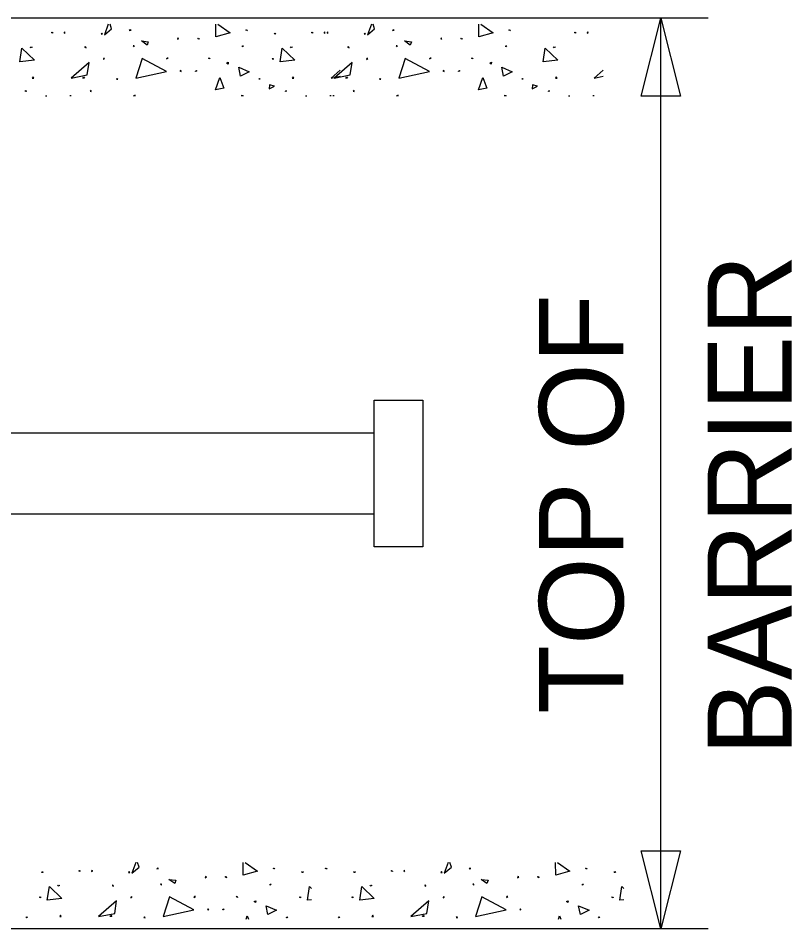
# Model space of a CAD drawing. Extents: x 512.98 to 516.26, y 535.38 to 537.32.
# Drawn here: x 515.101 to 515.597, y 536.273 to 536.857 of the extents above; entities that cross this region are included whole.
import ezdxf

# ---------------------------------------------------------------- set-up
doc = ezdxf.new("R2010")
doc.units = 0
for name, color, linetype in [('Bridge-Dimensions', 7, 'Continuous'), ('Bridge-Gen-Rail', 7, 'Continuous'), ('Bridge-Rebar-1', 7, 'Continuous'), ('Bridge-Text', 7, 'Continuous'), ('CONNECT', 7, 'Continuous')]:
    doc.layers.add(name, color=color, linetype=linetype)

msp = doc.modelspace()

# ---------------------------------------------------------------- linework, layer by layer
at = {"layer": 'Bridge-Dimensions'}
for p, q in [((515.51327, 536.2734), (515.51327, 536.85673)), ((515.53827, 536.85673), (515.53827, 536.85673)), ((515.53827, 536.2734), (515.53827, 536.2734))]:
    msp.add_line(p, q, dxfattribs=at)
for points in [[(515.50077, 536.80673), (515.51327, 536.85673), (515.52577, 536.80673)], [(515.52577, 536.3234), (515.51327, 536.2734), (515.50077, 536.3234)]]:
    msp.add_lwpolyline(points, close=True, dxfattribs=at)
at = {"layer": 'Bridge-Gen-Rail'}
for p, q in [((515.54366, 536.85673), (514.52731, 536.85673)), ((515.54366, 536.2734), (514.52731, 536.2734))]:
    msp.add_line(p, q, dxfattribs=at)
at = {"layer": 'Bridge-Rebar-1'}
msp.add_lwpolyline([(515.32957, 536.61194), (515.36082, 536.61194), (515.36082, 536.51819), (515.32957, 536.51819)], close=True, dxfattribs=at)
msp.add_lwpolyline([(515.32957, 536.53903), (514.69401, 536.53903), (514.69401, 536.59111), (515.32957, 536.59111)], dxfattribs=at)
at = {"layer": 'CONNECT'}
for p, q in [((515.11882, 536.80711), (515.11969, 536.80711)), ((515.13535, 536.80711), (515.13449, 536.80711)), ((515.28552, 536.80711), (515.28639, 536.80711)), ((515.30206, 536.80711), (515.30119, 536.80711)), ((515.30393, 536.80711), (515.30307, 536.80711)), ((515.45418, 536.80711), (515.45497, 536.80711)), ((515.47064, 536.80711), (515.46977, 536.80711))]:
    msp.add_line(p, q, dxfattribs=at)
for points in [[(515.12265, 536.84761), (515.1233, 536.84783), (515.12337, 536.84718), (515.12265, 536.84761)], [(515.13153, 536.84761), (515.13088, 536.84783), (515.13081, 536.84718), (515.13153, 536.84761)], [(515.15911, 536.85288), (515.15665, 536.84617), (515.16127, 536.84999), (515.16026, 536.85288)], [(515.17369, 536.84905), (515.17311, 536.84934), (515.17261, 536.84891), (515.17369, 536.84905)], [(515.22935, 536.85288), (515.2373, 536.84739), (515.22805, 536.84487), (515.22798, 536.85288)], [(515.24719, 536.84905), (515.24776, 536.84934), (515.24827, 536.84891), (515.24719, 536.84905)], [(515.28935, 536.84761), (515.29, 536.84783), (515.29007, 536.84718), (515.28935, 536.84761)], [(515.29823, 536.84761), (515.29758, 536.84783), (515.29751, 536.84718), (515.29823, 536.84761)], [(515.30011, 536.84761), (515.29946, 536.84783), (515.29939, 536.84718), (515.30011, 536.84761)], [(515.32776, 536.85288), (515.32523, 536.84617), (515.32985, 536.84999), (515.32884, 536.85288)], [(515.34227, 536.84905), (515.34169, 536.84934), (515.34119, 536.84891), (515.34227, 536.84905)], [(515.39793, 536.85288), (515.40588, 536.84739), (515.39663, 536.84487), (515.39656, 536.85288)], [(515.41577, 536.84905), (515.41634, 536.84934), (515.41685, 536.84891), (515.41577, 536.84905)], [(515.45793, 536.84761), (515.45858, 536.84783), (515.45865, 536.84718), (515.45793, 536.84761)], [(515.46681, 536.84761), (515.46623, 536.84783), (515.46609, 536.84718), (515.46681, 536.84761)], [(515.15542, 536.84667), (515.15492, 536.84711), (515.15456, 536.8466), (515.15542, 536.84667)], [(515.1804, 536.8422), (515.18474, 536.84162), (515.18409, 536.83945), (515.1804, 536.8422)], [(515.20437, 536.84371), (515.2038, 536.84386), (515.20358, 536.84328), (515.20437, 536.84371)], [(515.2165, 536.84371), (515.21708, 536.84386), (515.21737, 536.84328), (515.2165, 536.84371)], [(515.26552, 536.84667), (515.26596, 536.84711), (515.26632, 536.8466), (515.26552, 536.84667)], [(515.324, 536.84667), (515.3235, 536.84711), (515.32314, 536.8466), (515.324, 536.84667)], [(515.34906, 536.8422), (515.35339, 536.84162), (515.35267, 536.83945), (515.34906, 536.8422)], [(515.37295, 536.84371), (515.37238, 536.84386), (515.37216, 536.84328), (515.37295, 536.84371)], [(515.38508, 536.84371), (515.38573, 536.84386), (515.38595, 536.84328), (515.38508, 536.84371)], [(515.10243, 536.82884), (515.1038, 536.83758), (515.11189, 536.82985), (515.10243, 536.82884)], [(515.10929, 536.83786), (515.10958, 536.83844), (515.11023, 536.83822), (515.10929, 536.83786)], [(515.14488, 536.83786), (515.14459, 536.83844), (515.14395, 536.83822), (515.14488, 536.83786)], [(515.17564, 536.83844), (515.17564, 536.83909), (515.17499, 536.83895), (515.17564, 536.83844)], [(515.24524, 536.83844), (515.24524, 536.83909), (515.24589, 536.83895), (515.24524, 536.83844)], [(515.26921, 536.82884), (515.27051, 536.83758), (515.27859, 536.82985), (515.26921, 536.82884)], [(515.27599, 536.83786), (515.27635, 536.83844), (515.27693, 536.83822), (515.27599, 536.83786)], [(515.31346, 536.83786), (515.31317, 536.83844), (515.31252, 536.83822), (515.31346, 536.83786)], [(515.34422, 536.83844), (515.34422, 536.83909), (515.34357, 536.83895), (515.34422, 536.83844)], [(515.41382, 536.83844), (515.41382, 536.83909), (515.41447, 536.83895), (515.41382, 536.83844)], [(515.43779, 536.82884), (515.43909, 536.83758), (515.44717, 536.82985), (515.43779, 536.82884)], [(515.44457, 536.83786), (515.44493, 536.83844), (515.44551, 536.83822), (515.44457, 536.83786)], [(515.1568, 536.83086), (515.15615, 536.83093), (515.156, 536.83028), (515.1568, 536.83086)], [(515.17679, 536.81837), (515.19643, 536.8227), (515.18077, 536.83086), (515.17679, 536.81837)], [(515.19744, 536.83115), (515.19679, 536.83122), (515.1965, 536.83064), (515.19744, 536.83115)], [(515.22343, 536.83115), (515.22408, 536.83122), (515.22437, 536.83064), (515.22343, 536.83115)], [(515.26408, 536.83086), (515.26473, 536.83093), (515.26487, 536.83028), (515.26408, 536.83086)], [(515.32538, 536.83086), (515.32473, 536.83093), (515.32465, 536.83028), (515.32538, 536.83086)], [(515.34537, 536.81837), (515.36501, 536.8227), (515.34935, 536.83086), (515.34537, 536.81837)], [(515.36602, 536.83115), (515.36537, 536.83122), (515.36508, 536.83064), (515.36602, 536.83115)], [(515.39201, 536.83115), (515.39266, 536.83122), (515.39295, 536.83064), (515.39201, 536.83115)], [(515.13528, 536.81837), (515.14561, 536.82039), (515.14691, 536.82841), (515.13528, 536.81837)], [(515.23499, 536.82797), (515.236, 536.82848), (515.23592, 536.82732), (515.23499, 536.82797)], [(515.24394, 536.8196), (515.24278, 536.8253), (515.2495, 536.82241), (515.24394, 536.8196)], [(515.30386, 536.81837), (515.31419, 536.82039), (515.31548, 536.82841), (515.30386, 536.81837)], [(515.40357, 536.82797), (515.40465, 536.82848), (515.4045, 536.82732), (515.40357, 536.82797)], [(515.41252, 536.8196), (515.41136, 536.8253), (515.41808, 536.82241), (515.41252, 536.8196)], [(515.11037, 536.81837), (515.11138, 536.81837), (515.11095, 536.81924), (515.11037, 536.81837)], [(515.1438, 536.81837), (515.14279, 536.81837), (515.14322, 536.81924), (515.1438, 536.81837)], [(515.20589, 536.82263), (515.20567, 536.82321), (515.20502, 536.82292), (515.20589, 536.82263)], [(515.21499, 536.82263), (515.2152, 536.82321), (515.21585, 536.82292), (515.21499, 536.82263)], [(515.22784, 536.81086), (515.23058, 536.81873), (515.23325, 536.81187), (515.22784, 536.81086)], [(515.27708, 536.81837), (515.27809, 536.81837), (515.27765, 536.81924), (515.27708, 536.81837)], [(515.30776, 536.82335), (515.30198, 536.81837), (515.30776, 536.81953)], [(515.31238, 536.81837), (515.31137, 536.81837), (515.3118, 536.81924), (515.31238, 536.81837)], [(515.37447, 536.82263), (515.37425, 536.82321), (515.3736, 536.82292), (515.37447, 536.82263)], [(515.38357, 536.82263), (515.38386, 536.82321), (515.38443, 536.82292), (515.38357, 536.82263)], [(515.39642, 536.81086), (515.39916, 536.81873), (515.40183, 536.81187), (515.39642, 536.81086)], [(515.44566, 536.81837), (515.44674, 536.81837), (515.44623, 536.81924), (515.44566, 536.81837)], [(515.47634, 536.82335), (515.47056, 536.81837), (515.47634, 536.81953)], [(515.16524, 536.81758), (515.16488, 536.81815), (515.16438, 536.81765), (515.16524, 536.81758)], [(515.25563, 536.81758), (515.25599, 536.81815), (515.2565, 536.81765), (515.25563, 536.81758)], [(515.26213, 536.81144), (515.26567, 536.81317), (515.26235, 536.81404), (515.26213, 536.81144)], [(515.33382, 536.81758), (515.33346, 536.81815), (515.33296, 536.81765), (515.33382, 536.81758)], [(515.42421, 536.81758), (515.42457, 536.81815), (515.42508, 536.81765), (515.42421, 536.81758)], [(515.43071, 536.81144), (515.43425, 536.81317), (515.43093, 536.81404), (515.43071, 536.81144)], [(515.10597, 536.80985), (515.10611, 536.8105), (515.10662, 536.81007), (515.10597, 536.80985)], [(515.1482, 536.80985), (515.14806, 536.8105), (515.14755, 536.81007), (515.1482, 536.80985)], [(515.17658, 536.80732), (515.17593, 536.80732), (515.17528, 536.80711), (515.17658, 536.80732)], [(515.2443, 536.80732), (515.24495, 536.80732), (515.2456, 536.80711), (515.2443, 536.80732)], [(515.27267, 536.80985), (515.27282, 536.8105), (515.27332, 536.81007), (515.27267, 536.80985)], [(515.31678, 536.80985), (515.31664, 536.8105), (515.31613, 536.81007), (515.31678, 536.80985)], [(515.34516, 536.80732), (515.34451, 536.80732), (515.34386, 536.80711), (515.34516, 536.80732)], [(515.41288, 536.80732), (515.41353, 536.80732), (515.41418, 536.80711), (515.41288, 536.80732)], [(515.44125, 536.80985), (515.4414, 536.8105), (515.4419, 536.81007), (515.44125, 536.80985)], [(515.17672, 536.31576), (515.1742, 536.30904), (515.17889, 536.31287), (515.17781, 536.31576)], [(515.19131, 536.31193), (515.19073, 536.31229), (515.19022, 536.31179), (515.19131, 536.31193)], [(515.2469, 536.31576), (515.25484, 536.31034), (515.24567, 536.30774), (515.2456, 536.31576)], [(515.2648, 536.31193), (515.26538, 536.31229), (515.26581, 536.31179), (515.2648, 536.31193)], [(515.29823, 536.31193), (515.29881, 536.31229), (515.29931, 536.31179), (515.29823, 536.31193)], [(515.37692, 536.31576), (515.3744, 536.30904), (515.37902, 536.31287), (515.37801, 536.31576)], [(515.39144, 536.31193), (515.39086, 536.31229), (515.39035, 536.31179), (515.39144, 536.31193)], [(515.4471, 536.31576), (515.45504, 536.31034), (515.44587, 536.30774), (515.44573, 536.31576)], [(515.46493, 536.31193), (515.46551, 536.31229), (515.46602, 536.31179), (515.46493, 536.31193)], [(515.11637, 536.30955), (515.11687, 536.31005), (515.11723, 536.30948), (515.11637, 536.30955)], [(515.14019, 536.31056), (515.14084, 536.31077), (515.14098, 536.31013), (515.14019, 536.31056)], [(515.14914, 536.31056), (515.14849, 536.31077), (515.14835, 536.31013), (515.14914, 536.31056)], [(515.17297, 536.30955), (515.17246, 536.31005), (515.1721, 536.30948), (515.17297, 536.30955)], [(515.19802, 536.30507), (515.20235, 536.30457), (515.2017, 536.30233), (515.19802, 536.30507)], [(515.22199, 536.30659), (515.22134, 536.3068), (515.22112, 536.30615), (515.22199, 536.30659)], [(515.23405, 536.30659), (515.2347, 536.3068), (515.23491, 536.30615), (515.23405, 536.30659)], [(515.28307, 536.30955), (515.28357, 536.31005), (515.28393, 536.30948), (515.28307, 536.30955)], [(515.31657, 536.30955), (515.317, 536.31005), (515.31743, 536.30948), (515.31657, 536.30955)], [(515.34039, 536.31056), (515.34104, 536.31077), (515.34119, 536.31013), (515.34039, 536.31056)], [(515.34927, 536.31056), (515.3487, 536.31077), (515.34855, 536.31013), (515.34927, 536.31056)], [(515.37317, 536.30955), (515.37266, 536.31005), (515.3723, 536.30948), (515.37317, 536.30955)], [(515.39822, 536.30507), (515.40255, 536.30457), (515.40183, 536.30233), (515.39822, 536.30507)], [(515.42219, 536.30659), (515.42154, 536.3068), (515.42133, 536.30615), (515.42219, 536.30659)], [(515.43425, 536.30659), (515.4349, 536.3068), (515.43512, 536.30615), (515.43425, 536.30659)], [(515.48327, 536.30955), (515.48378, 536.31005), (515.48414, 536.30948), (515.48327, 536.30955)], [(515.12005, 536.29171), (515.12135, 536.30045), (515.12943, 536.2928), (515.12005, 536.29171)], [(515.12683, 536.30081), (515.1272, 536.30139), (515.12785, 536.3011), (515.12683, 536.30081)], [(515.1625, 536.30081), (515.16214, 536.30139), (515.16156, 536.3011), (515.1625, 536.30081)], [(515.19318, 536.30132), (515.19318, 536.30197), (515.19253, 536.30189), (515.19318, 536.30132)], [(515.26285, 536.30132), (515.26285, 536.30197), (515.2635, 536.30189), (515.26285, 536.30132)], [(515.28942, 536.292), (515.28675, 536.29171), (515.28805, 536.30045), (515.28942, 536.29915)], [(515.32025, 536.29171), (515.32155, 536.30045), (515.32964, 536.2928), (515.32025, 536.29171)], [(515.32704, 536.30081), (515.3274, 536.30139), (515.32798, 536.3011), (515.32704, 536.30081)], [(515.3627, 536.30081), (515.36234, 536.30139), (515.36169, 536.3011), (515.3627, 536.30081)], [(515.39339, 536.30132), (515.39339, 536.30197), (515.39274, 536.30189), (515.39339, 536.30132)], [(515.46306, 536.30132), (515.46298, 536.30197), (515.46371, 536.30189), (515.46306, 536.30132)], [(515.48962, 536.292), (515.48695, 536.29171), (515.48825, 536.30045), (515.48962, 536.29915)], [(515.11499, 536.29374), (515.11564, 536.29388), (515.11572, 536.29323), (515.11499, 536.29374)], [(515.17434, 536.29374), (515.17369, 536.29388), (515.17362, 536.29323), (515.17434, 536.29374)], [(515.19434, 536.28125), (515.21398, 536.28558), (515.19831, 536.29381), (515.19434, 536.28125)], [(515.21506, 536.29403), (515.21434, 536.2941), (515.21405, 536.29352), (515.21506, 536.29403)], [(515.24105, 536.29403), (515.2417, 536.2941), (515.24199, 536.29352), (515.24105, 536.29403)], [(515.2817, 536.29374), (515.28235, 536.29388), (515.28242, 536.29323), (515.2817, 536.29374)], [(515.31512, 536.29374), (515.31577, 536.29388), (515.31592, 536.29323), (515.31512, 536.29374)], [(515.37454, 536.29374), (515.37389, 536.29388), (515.37382, 536.29323), (515.37454, 536.29374)], [(515.39454, 536.28125), (515.41418, 536.28558), (515.39851, 536.29381), (515.39454, 536.28125)], [(515.41519, 536.29403), (515.41454, 536.2941), (515.41425, 536.29352), (515.41519, 536.29403)], [(515.48183, 536.29374), (515.48255, 536.29388), (515.48262, 536.29323), (515.48183, 536.29374)], [(515.1529, 536.28125), (515.16322, 536.28327), (515.16445, 536.29135), (515.1529, 536.28125)], [(515.2526, 536.29085), (515.25361, 536.29135), (515.25354, 536.2902), (515.2526, 536.29085)], [(515.26148, 536.28247), (515.26033, 536.28818), (515.26704, 536.28529), (515.26148, 536.28247)], [(515.35303, 536.28125), (515.36335, 536.28327), (515.36465, 536.29135), (515.35303, 536.28125)], [(515.45273, 536.29085), (515.45381, 536.29135), (515.45374, 536.2902), (515.45273, 536.29085)], [(515.46168, 536.28247), (515.46053, 536.28818), (515.46724, 536.28529), (515.46168, 536.28247)], [(515.12799, 536.28132), (515.129, 536.28125), (515.12857, 536.28218), (515.12799, 536.28132)], [(515.16134, 536.28132), (515.16033, 536.28125), (515.16077, 536.28218), (515.16134, 536.28132)], [(515.22351, 536.28551), (515.22322, 536.28608), (515.22264, 536.28579), (515.22351, 536.28551)], [(515.23253, 536.28551), (515.23282, 536.28608), (515.2334, 536.28579), (515.23253, 536.28551)], [(515.24748, 536.27966), (515.24813, 536.28168), (515.24892, 536.27966)], [(515.32812, 536.28132), (515.3292, 536.28125), (515.3287, 536.28218), (515.32812, 536.28132)], [(515.36155, 536.28132), (515.36054, 536.28125), (515.36097, 536.28218), (515.36155, 536.28132)], [(515.42364, 536.28551), (515.42342, 536.28608), (515.42284, 536.28579), (515.42364, 536.28551)], [(515.44761, 536.27966), (515.44833, 536.28168), (515.44912, 536.27966)], [(515.10655, 536.28045), (515.10691, 536.28103), (515.10734, 536.2806), (515.10655, 536.28045)], [(515.18286, 536.28045), (515.18243, 536.28103), (515.18199, 536.2806), (515.18286, 536.28045)], [(515.27325, 536.28045), (515.27361, 536.28103), (515.27412, 536.2806), (515.27325, 536.28045)], [(515.30668, 536.28045), (515.30704, 536.28103), (515.30754, 536.2806), (515.30668, 536.28045)], [(515.38299, 536.28045), (515.38263, 536.28103), (515.38212, 536.2806), (515.38299, 536.28045)], [(515.47338, 536.28045), (515.47374, 536.28103), (515.47425, 536.2806), (515.47338, 536.28045)]]:
    msp.add_lwpolyline(points, dxfattribs=at)

# ---------------------------------------------------------------- texts
at = {"layer": 'Bridge-Text'}
for s, p in [('BARRIER', (515.59721, 536.38443)), ('TOP OF', (515.48921, 536.41111))]:
    msp.add_text(s, height=0.054, rotation=90, dxfattribs=at).set_placement(p)

doc.saveas('drawing.dxf')
